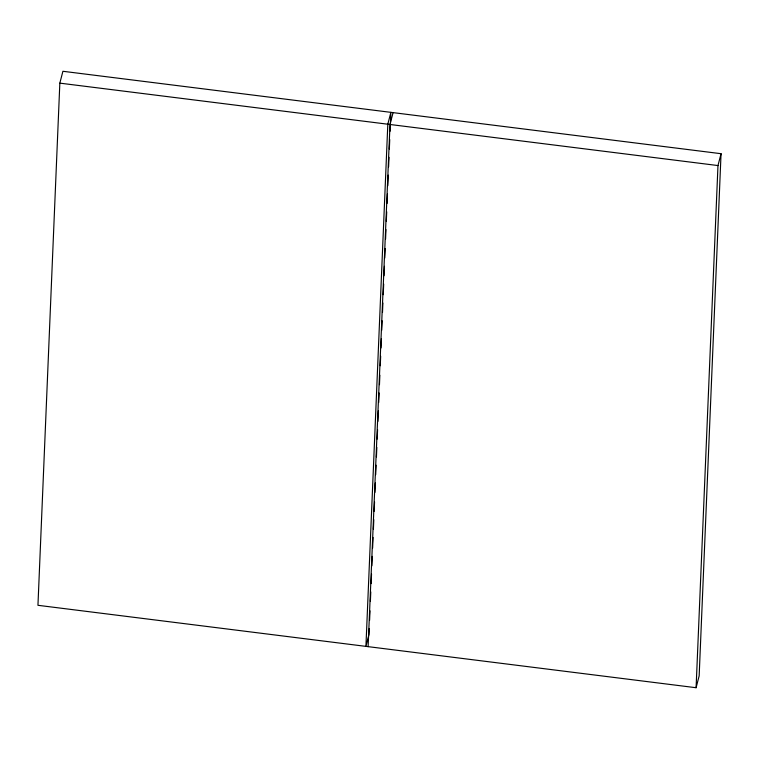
<?xml version="1.0" encoding="UTF-8"?>
<svg xmlns="http://www.w3.org/2000/svg" width="759" height="759" viewBox="0 0 759 759"><rect width="100%" height="100%" fill="white"/><g stroke="black" fill="none" stroke-linecap="round" stroke-linejoin="round"><path stroke-width="1.14" d="M59.838 83.139L37.95 605.303L696.088 687.72L699.162 675.861L721.05 153.697L62.912 71.28L59.838 83.139L717.976 165.557L721.05 153.697M368.115 646.649L390.003 124.485L393.077 112.626M369.244 628.594L368.997 634.515L365.923 646.374L387.811 124.21L390.885 112.351L390.088 131.298M369.595 620.312L369.994 610.834M370.383 601.365L370.781 591.887M371.132 583.605L371.531 574.127M371.872 565.844L372.271 556.366M372.622 548.083L373.067 537.429M373.409 529.137L373.808 519.668M374.159 511.376L374.557 501.908M374.955 492.43L375.344 482.961M375.696 474.669L376.094 465.201M376.436 456.909L376.834 447.44M377.185 439.148L377.584 429.679M377.925 421.387L378.371 410.733M378.722 402.441L379.12 392.972M379.472 384.68L379.861 375.212M380.259 365.734L380.657 356.265M381.009 347.973L381.407 338.505M381.749 330.212L382.147 320.744M382.498 312.452L382.887 302.983M383.238 294.691L383.684 284.037M384.035 275.754L384.433 266.276M384.775 257.994L385.174 248.516M385.572 239.047L385.97 229.569M386.312 221.286L386.711 211.808M387.062 203.526L387.46 194.048M387.802 185.765L388.247 175.101M388.599 166.819L388.997 157.341M389.339 149.058L389.737 139.58M696.088 687.72L717.976 165.557"/></g></svg>
